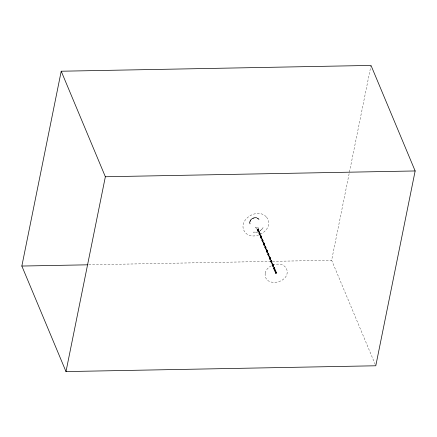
<?xml version="1.0" encoding="UTF-8"?>
<svg xmlns="http://www.w3.org/2000/svg" width="437" height="437" viewBox="0 0 437 437"><rect width="100%" height="100%" fill="white"/><g stroke="black" fill="none" stroke-linecap="round" stroke-linejoin="round"><path stroke-width="0.33" stroke-dasharray="2.19 1.64" d="M255.645 227.093L256.497 229.288L257.683 229.551M249.745 223.061L249.795 221.996L250.893 219.664M249.838 222.728L250.237 220.619M275.124 269.361L258.289 229.021L257.644 229.594M375.257 364.524L331.639 260.25L370.871 66.091M262.905 228.021L263.058 227.764L260.632 230.621M250.177 220.931C251.614 218.353 255.11 217.042 257.835 218.303M262.058 229.217L259.026 231.424L257.158 232.063L253.476 232.134L257.317 232.145M250.909 219.735L251.794 218.839M251.816 218.904L252.881 218.2L255.35 217.692M257.901 229.507L258.649 228.3L257.819 226.35M260.621 230.627L257.322 232.14M276.288 273.491L276.424 273.415A0.601 0.459 -22.7 0 0 276.561 272.732L275.884 272.666A0.601 0.459 -22.7 0 0 275.61 273.431L276.288 273.491L274.436 269.214M254.11 217.719C251.401 218.276 248.637 221.193 250.035 224.039L249.942 223.82M254.083 217.784L256.628 217.675L258.611 218.702M88.722 264.795L331.639 260.25M257.48 229.578L257.317 229.611M255.312 217.631L256.53 217.806M256.497 217.741L257.579 218.178M266.16 216.73C256.541 206.816 235.822 221.335 245.485 232.861C255.028 242.497 276.572 227.699 265.936 216.566M257.235 229.523L275.845 273.546L274.398 270.028M257.546 218.118L259.316 219.773L258.617 218.708M258.398 218.735L258.983 219.543M255.7 227.535C256.137 228.529 258.42 227.508 257.945 226.535M275.059 269.274L276.632 272.83M276.457 272.655L258.13 228.955M276.331 272.612L258.01 228.912M276.184 272.595L257.879 228.901M276.424 273.415L257.737 228.917M258.098 229.654L274.933 269.902M257.601 228.966L274.807 269.979M276.14 273.54L257.699 229.791L275.845 273.546M250.101 223.629L249.822 222.679M257.562 229.78L275.714 273.502M265.161 273.415C263.877 287.612 288.622 283.575 287.169 270.847C284.793 259.791 266.887 263.549 265.161 273.398"/><path stroke-width="0.66" d="M21.85 266.046L61.218 71.22L371.008 65.424L415.15 170.954L375.782 365.78L65.992 371.576L21.85 266.046L87.356 264.822M65.992 371.576L105.361 176.75L61.218 71.22M105.361 176.75L415.15 170.954"/></g></svg>
